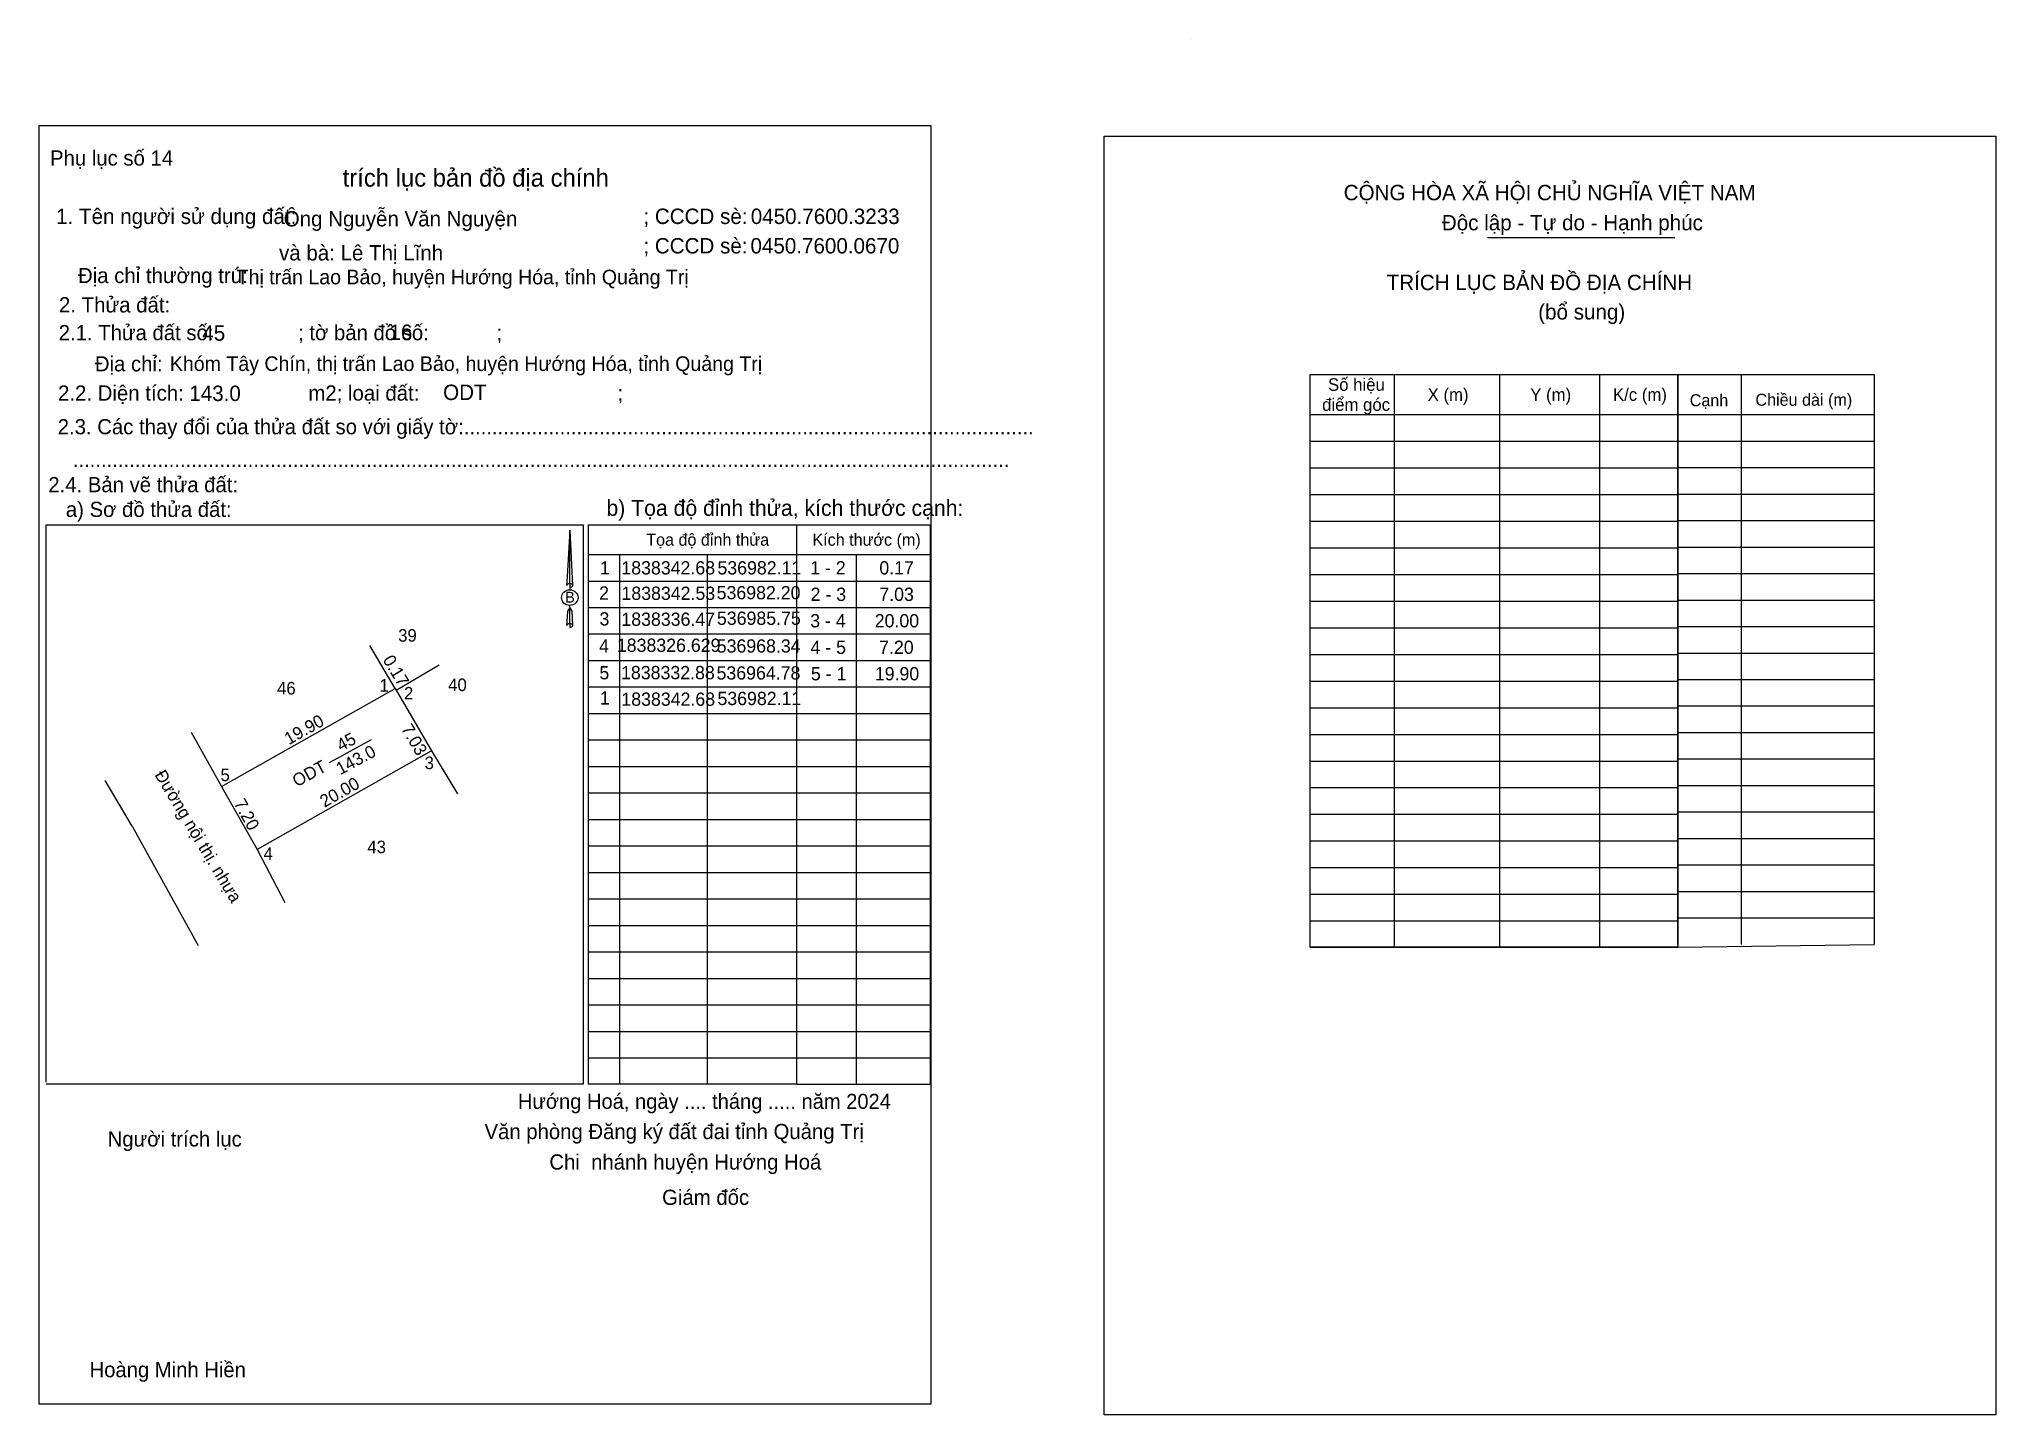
# Model space of a CAD drawing. Extents: x 536947 to 537142, y 1838270 to 1838408.
import ezdxf

# ---------------------------------------------------------------- set-up
doc = ezdxf.new("R2010")
doc.units = 0
for name, color, linetype in [('Level 1', 7, 'Continuous'), ('Level 10', 7, 'Continuous'), ('Level 13', 7, 'Continuous'), ('Level 23', 7, 'Continuous'), ('Level 27', 7, 'Continuous'), ('Level 3', 7, 'Continuous'), ('Level 36', 7, 'Continuous'), ('Level 40', 7, 'Continuous'), ('Level 42', 7, 'Continuous'), ('Level 49', 7, 'Continuous'), ('Level 52', 7, 'Continuous'), ('Level 53', 7, 'Continuous'), ('Level 6', 7, 'Continuous'), ('Level 63', 7, 'Continuous'), ('Level 9', 7, 'Continuous')]:
    doc.layers.add(name, color=color, linetype=linetype)

msp = doc.modelspace()

# ---------------------------------------------------------------- linework, layer by layer
at = {"layer": 'Level 1'}
for p, q in [((537061.63, 1838407.5), (537061.63, 1838407.5)), ((537091.14, 1838387.71), (537109.85, 1838387.71)), ((537116.48, 1838374.03), (537116.48, 1838317.14)), ((537110.14, 1838370.03), (537129.75, 1838370.03)), ((537110.14, 1838367.38), (537129.75, 1838367.38)), ((537110.14, 1838364.74), (537129.75, 1838364.74)), ((537110.14, 1838362.09), (537129.75, 1838362.09)), ((537022.2, 1838303.18), (537022.2, 1838359.01)), ((537022.2, 1838359.01), (537035.52, 1838359.01)), ((537035.52, 1838359.01), (537035.52, 1838303.18)), ((537110.14, 1838359.45), (537129.75, 1838359.45)), ((537001.44, 1838356.06), (537035.52, 1838356.06)), ((537028.12, 1838356.06), (537028.12, 1838303.18)), ((537110.14, 1838356.81), (537129.75, 1838356.81)), ((537110.14, 1838354.16), (537129.75, 1838354.16)), ((537001.37, 1838353.41), (537035.52, 1838353.41)), ((537001.37, 1838350.77), (537035.52, 1838350.77)), ((537110.14, 1838351.52), (537129.75, 1838351.52)), ((537001.37, 1838348.13), (537035.52, 1838348.13)), ((537110.14, 1838348.87), (537129.75, 1838348.87)), ((537110.14, 1838346.23), (537129.75, 1838346.23)), ((537001.37, 1838345.48), (537035.52, 1838345.48)), ((537001.37, 1838342.84), (537035.52, 1838342.84)), ((537110.14, 1838343.58), (537129.75, 1838343.58)), ((537110.14, 1838340.94), (537129.75, 1838340.94)), ((537001.37, 1838340.19), (537035.52, 1838340.19)), ((537001.37, 1838337.55), (537035.52, 1838337.55)), ((537110.14, 1838338.3), (537129.75, 1838338.3)), ((537001.37, 1838334.91), (537035.52, 1838334.91)), ((537110.14, 1838335.65), (537129.75, 1838335.65)), ((537110.14, 1838333.01), (537129.75, 1838333.01)), ((537001.37, 1838332.26), (537035.52, 1838332.26)), ((537001.37, 1838329.62), (537035.52, 1838329.62)), ((537110.14, 1838330.36), (537129.75, 1838330.36)), ((537001.37, 1838326.97), (537035.52, 1838326.97)), ((537110.14, 1838327.72), (537129.75, 1838327.72)), ((537110.14, 1838325.08), (537129.75, 1838325.08)), ((537001.37, 1838324.33), (537035.52, 1838324.33)), ((537001.37, 1838321.69), (537035.52, 1838321.69)), ((537110.14, 1838322.43), (537129.75, 1838322.43)), ((537001.37, 1838319.04), (537035.52, 1838319.04)), ((537110.14, 1838319.79), (537129.75, 1838319.79)), ((537110.14, 1838316.86), (537129.75, 1838317.14)), ((537001.37, 1838316.4), (537035.52, 1838316.4)), ((537001.37, 1838313.75), (537035.52, 1838313.75)), ((537001.37, 1838311.11), (537035.52, 1838311.11)), ((537001.37, 1838308.46), (537035.52, 1838308.46)), ((537001.37, 1838305.82), (537035.52, 1838305.82)), ((537022.2, 1838303.18), (537035.52, 1838303.18))]:
    msp.add_line(p, q, dxfattribs=at)
msp.add_lwpolyline([(537110.14, 1838317.14), (537110.14, 1838374.03), (537129.75, 1838374.03), (537129.75, 1838317.14)], dxfattribs=at)
at = {"layer": 'Level 10'}
for p, q in [((536964.79, 1838332.89), (536982.11, 1838342.68)), ((536982.11, 1838342.68), (536982.2, 1838342.53)), ((536982.2, 1838342.53), (536985.75, 1838336.47)), ((536961.75, 1838338.33), (536964.79, 1838332.89)), ((536985.75, 1838336.47), (536968.34, 1838326.63)), ((536955.86, 1838328.93), (536953.18, 1838333.52)), ((536964.79, 1838332.89), (536968.34, 1838326.63)), ((536968.34, 1838326.63), (536971.09, 1838321.33))]:
    msp.add_line(p, q, dxfattribs=at)
at = {"layer": 'Level 13'}
for points in [[(536946.58, 1838398.87), (537035.57, 1838398.87), (537035.57, 1838271.24), (536946.58, 1838271.24)], [(537052.89, 1838397.81), (537141.89, 1838397.81), (537141.89, 1838270.18), (537052.89, 1838270.18)]]:
    msp.add_lwpolyline(points, close=True, dxfattribs=at)
at = {"layer": 'Level 23'}
msp.add_line((536955.86, 1838328.93), (536962.44, 1838317.03), dxfattribs=at)
at = {"layer": 'Level 27'}
for p, q in [((536982.11, 1838342.68), (536979.58, 1838346.99)), ((536982.2, 1838342.53), (536986.51, 1838345.06)), ((536985.75, 1838336.47), (536988.32, 1838332.18))]:
    msp.add_line(p, q, dxfattribs=at)
at = {"layer": 'Level 3'}
for p, q in [((537061.63, 1838407.5), (537061.63, 1838407.5)), ((536947.26, 1838359.01), (537000.87, 1838359.01)), ((536947.26, 1838303.38), (536947.26, 1838359.01)), ((537000.87, 1838359.01), (537000.87, 1838303.18)), ((537001.37, 1838359.01), (537001.37, 1838303.18)), ((537001.37, 1838359.01), (537022.2, 1838359.01)), ((537004.52, 1838356.06), (537004.52, 1838303.18)), ((537013.27, 1838356.06), (537013.27, 1838303.18)), ((537000.87, 1838303.18), (536947.26, 1838303.18)), ((537022.2, 1838303.18), (537001.37, 1838303.18))]:
    msp.add_line(p, q, dxfattribs=at)
at = {"layer": 'Level 40'}
for p, q in [((536999.54, 1838358.5), (536999.29, 1838353.84)), ((536999.54, 1838358.5), (536999.82, 1838352.97)), ((536999.54, 1838358.5), (536999.82, 1838352.97)), ((536999.54, 1838353.16), (536999.54, 1838358.5)), ((536999.54, 1838358.5), (536999.82, 1838352.97)), ((536999.29, 1838353.84), (536999.23, 1838352.97)), ((536999.54, 1838353.16), (536999.54, 1838352.96)), ((536999.54, 1838352.96), (536999.54, 1838352.8)), ((536999.54, 1838352.8), (536999.54, 1838352.59)), ((536999.54, 1838352.8), (536999.54, 1838352.59)), ((536999.54, 1838352.8), (536999.54, 1838352.59)), ((536999.82, 1838352.97), (536999.82, 1838352.97)), ((536999.3, 1838350.42), (536999.29, 1838349.86)), ((536999.54, 1838350.73), (536999.3, 1838350.42)), ((536999.54, 1838350.73), (536999.54, 1838350.98)), ((536999.54, 1838350.73), (536999.54, 1838350.98)), ((536999.54, 1838350.73), (536999.54, 1838350.98)), ((536999.54, 1838350.73), (536999.76, 1838350.42)), ((536999.54, 1838350.73), (536999.76, 1838350.42)), ((536999.54, 1838350.73), (536999.76, 1838350.42)), ((536999.54, 1838349.17), (536999.54, 1838350.73)), ((536999.76, 1838350.42), (536999.82, 1838348.99)), ((536999.76, 1838350.42), (536999.82, 1838348.99)), ((536999.76, 1838350.42), (536999.82, 1838348.99)), ((536999.29, 1838349.86), (536999.23, 1838348.99)), ((536999.54, 1838349.17), (536999.54, 1838348.95)), ((536999.54, 1838348.95), (536999.54, 1838348.8)), ((536999.82, 1838348.99), (536999.82, 1838348.99))]:
    msp.add_line(p, q, dxfattribs=at)
msp.add_ellipse((536999.54, 1838351.76), major_axis=(0.822, 0), ratio=0.952727, dxfattribs=at)
for centre, start_param, end_param in [((536999.54, 1838352.97), 1.570796, 3.074452), ((536999.54, 1838352.97), 0.067141, 1.570796), ((536999.54, 1838352.97), 4.712389, 6.283185), ((536999.54, 1838348.97), 2.491069, 3.074278), ((536999.54, 1838348.97), 1.570796, 2.491069), ((536999.54, 1838348.97), 0.067141, 1.570796), ((536999.54, 1838348.97), 4.712389, 6.283185)]:
    msp.add_ellipse(centre, major_axis=(0.301, 0), ratio=0.614131, start_param=start_param, end_param=end_param, dxfattribs=at)
at = {"layer": 'Level 53'}
for p, q in [((536946.57, 1838398.87), (536946.57, 1838398.87)), ((537035.57, 1838271.24), (537035.57, 1838271.24))]:
    msp.add_line(p, q, dxfattribs=at)
at = {"layer": 'Level 63'}
for p, q in [((537081.84, 1838374.03), (537081.84, 1838316.86)), ((537092.34, 1838374.03), (537092.34, 1838316.86)), ((537102.34, 1838374.03), (537102.34, 1838316.86)), ((537073.44, 1838370.03), (537110.14, 1838370.03)), ((537073.44, 1838367.37), (537110.14, 1838367.37)), ((537073.44, 1838364.71), (537110.14, 1838364.71)), ((537073.44, 1838362.05), (537110.14, 1838362.05)), ((537073.44, 1838359.39), (537110.14, 1838359.39)), ((537073.44, 1838356.73), (537110.14, 1838356.73)), ((537073.44, 1838354.07), (537110.14, 1838354.07)), ((537073.44, 1838351.41), (537110.14, 1838351.41)), ((537073.44, 1838348.75), (537110.14, 1838348.75)), ((537073.44, 1838346.09), (537110.14, 1838346.09)), ((537073.44, 1838343.43), (537110.14, 1838343.43)), ((537073.44, 1838340.77), (537110.14, 1838340.77)), ((537073.44, 1838338.11), (537110.14, 1838338.11)), ((537073.44, 1838335.45), (537110.14, 1838335.45)), ((537073.44, 1838332.79), (537110.14, 1838332.79)), ((537073.44, 1838330.13), (537110.14, 1838330.13)), ((537073.44, 1838327.47), (537110.14, 1838327.47)), ((537073.44, 1838324.81), (537110.14, 1838324.81)), ((537073.44, 1838322.15), (537110.14, 1838322.15)), ((537073.44, 1838319.5), (537110.14, 1838319.5)), ((537073.44, 1838316.86), (537110.14, 1838316.86))]:
    msp.add_line(p, q, dxfattribs=at)
msp.add_lwpolyline([(537073.44, 1838374.03), (537110.14, 1838374.03), (537110.14, 1838316.86), (537073.44, 1838316.86)], close=True, dxfattribs=at)
at = {"layer": 'Level 9'}
msp.add_line((536975.54, 1838335.3), (536979.76, 1838337.59), dxfattribs=at)

# ---------------------------------------------------------------- texts
at = {"layer": 'Level 1'}
for s, height, p in [('Phụ lục số 14', 1.516, (536947.66, 1838394.88)), ('CỘNG HÒA XÃ HỘI CHỦ NGHĨA VIỆT NAM', 1.5372, (537076.79, 1838391.42)), ('1. Tên người sử dụng đất:', 1.5367, (536948.27, 1838389.05)), ('Ông Nguyễn Văn Nguyện', 1.53, (536970.99, 1838388.81)), ('; CCCD sè:', 1.537, (537006.89, 1838389.05)), ('0450.7600.3233', 1.5367, (537017.61, 1838389.05)), ('Độc lập - Tự do - Hạnh phúc', 1.5372, (537086.59, 1838388.42)), ('; CCCD sè:', 1.537, (537006.89, 1838386.11)), ('0450.7600.0670', 1.5367, (537017.58, 1838386.11)), ('và bà: Lê Thị Lĩnh', 1.53, (536970.52, 1838385.41)), ('Địa chỉ thường trú:', 1.5213, (536950.45, 1838383.15)), ('TRÍCH LỤC BẢN ĐỒ ĐỊA CHÍNH', 1.5372, (537081.08, 1838382.45)), ('2. Thửa đất:', 1.5246, (536948.55, 1838380.22)), ('(bổ sung)', 1.537, (537096.21, 1838379.52)), ('2.1. Thửa đất số:               ; tờ bản đồ số:            ;', 1.516, (536948.53, 1838377.45)), ('Địa chỉ:', 1.516, (536952.14, 1838374.34)), ('2.2. Diện tích:                      m2; loại đất:                                   ;', 1.5213, (536948.46, 1838371.42)), ('Cạnh', 1.204, (537111.33, 1838370.86)), ('Chiều dài (m)', 1.2041, (537117.89, 1838370.91)), ('2.3. Các thay đổi của thửa đất so với giấy tờ:.....................................................................................................', 1.51603, (536948.43, 1838368.06)), ('2.4. Bản vẽ thửa đất: ', 1.516, (536947.49, 1838362.28)), ('......................................................................................................................................................................', 1.51603, (536949.93, 1838364.78)), ('a) Sơ đồ thửa đất: ', 1.516, (536949.24, 1838359.81)), ('Tọa độ đỉnh thửa', 1.2041, (537007.17, 1838356.94)), ('Kích thước (m)', 1.2041, (537023.76, 1838356.94)), ('Hướng Hoá, ngày .... tháng ..... năm 2024', 1.5004, (536994.36, 1838300.73)), ('Văn phòng Đăng ký đất đai tỉnh Quảng Trị', 1.516, (536991.03, 1838297.71)), ('Người trích lục', 1.516, (536953.41, 1838296.97)), (' Chi  nhánh huyện Hướng Hoá', 1.516, (536996.94, 1838294.67)), (' Giám đốc', 1.519, (537008.19, 1838291.14)), ('Hoàng Minh Hiền', 1.5097, (536951.61, 1838273.94))]:
    msp.add_text(s, height=height, dxfattribs=at).set_placement(p)
at = {"layer": 'Level 10'}
msp.add_text('b) Tọa độ đỉnh thửa, kích thước cạnh:', height=1.5826, dxfattribs=at).set_placement((537003.2, 1838359.92))
at = {"layer": 'Level 13'}
for s, p in [('143.0', (536976.64, 1838334.02)), ('45', (536976.7, 1838336.38)), ('ODT', (536972.28, 1838332.82))]:
    msp.add_text(s, height=1.25, rotation=28.4362, dxfattribs=at).set_placement(p)
at = {"layer": 'Level 36'}
for s, p in [('39', (536982.41, 1838347.36)), ('46', (536970.32, 1838342.09)), ('40', (536987.4, 1838342.43)), ('43', (536979.33, 1838326.25))]:
    msp.add_text(s, height=1.25, dxfattribs=at).set_placement(p)
at = {"layer": 'Level 40'}
msp.add_text('B', height=1.08, dxfattribs=at).set_placement((536999.08, 1838351.26))
at = {"layer": 'Level 42'}
msp.add_text(' trích lục bản đồ địa chính', height=1.7786, dxfattribs=at).set_placement((536976.21, 1838392.78))
at = {"layer": 'Level 49'}
for s, rotation, p in [('0.17', 300.9638, (536980.83, 1838345.55)), ('19.90', 29.4813, (536971.5, 1838337.02)), ('7.03', 300.3621, (536982.66, 1838338.68)), ('Đường nội thị. nhựa', 300.9638, (536958.06, 1838334.08)), ('20.00', 29.477, (536975.05, 1838330.77)), ('7.20', 298.7375, (536965.97, 1838331.24))]:
    msp.add_text(s, height=1.25, rotation=rotation, dxfattribs=at).set_placement(p)
at = {"layer": 'Level 52'}
for s, height, p in [('1', 1.32, (537002.55, 1838354.07)), ('1838342.68', 1.324, (537004.69, 1838354.07)), ('536982.11', 1.324, (537014.28, 1838354.07)), ('1 - 2', 1.324, (537023.54, 1838354.07)), ('0.17', 1.324, (537030.44, 1838354.07)), ('2', 1.32, (537002.47, 1838351.56)), ('1838342.53', 1.324, (537004.7, 1838351.53)), ('536982.20', 1.324, (537014.2, 1838351.59)), ('2 - 3', 1.324, (537023.58, 1838351.43)), ('7.03', 1.324, (537030.44, 1838351.43)), ('3', 1.32, (537002.51, 1838348.98)), ('1838336.47', 1.324, (537004.69, 1838348.94)), ('536985.75', 1.324, (537014.23, 1838349.04)), ('3 - 4', 1.324, (537023.54, 1838348.79)), ('20.00', 1.324, (537029.98, 1838348.79)), ('4', 1.32, (537002.47, 1838346.27)), ('1838326.629', 1.3244, (537004.24, 1838346.34)), ('536968.34', 1.324, (537014.21, 1838346.27)), ('4 - 5', 1.324, (537023.57, 1838346.14)), ('7.20', 1.324, (537030.42, 1838346.14)), ('5', 1.32, (537002.5, 1838343.6)), ('1838332.88', 1.324, (537004.66, 1838343.61)), ('536964.78', 1.324, (537014.19, 1838343.58)), ('5 - 1', 1.324, (537023.61, 1838343.5)), ('19.90', 1.324, (537029.99, 1838343.5)), ('1', 1.32, (537002.55, 1838341.08)), ('1838342.68', 1.324, (537004.69, 1838340.96)), ('536982.11', 1.324, (537014.28, 1838341.03))]:
    msp.add_text(s, height=height, dxfattribs=at).set_placement(p)
at = {"layer": 'Level 6'}
for s, height, p in [('Thị trấn Lao Bảo, huyện Hướng Hóa, tỉnh Quảng Trị', 1.4599, (536966.29, 1838383.03)), ('45', 1.537, (536962.86, 1838377.4)), ('16', 1.537, (536981.54, 1838377.48)), ('Khóm Tây Chín, thị trấn Lao Bảo, huyện Hướng Hóa, tỉnh Quảng Trị', 1.4599, (536959.62, 1838374.38)), ('143.0', 1.537, (536961.56, 1838371.38)), ('ODT', 1.537, (536986.9, 1838371.48)), ('.', 1.24, (536982.98, 1838368.11))]:
    msp.add_text(s, height=height, dxfattribs=at).set_placement(p)
at = {"layer": 'Level 63'}
for s, p in [('Số hiệu', (537075.23, 1838372.4)), ('điểm góc', (537074.64, 1838370.4)), ('X (m)', (537085.17, 1838371.4)), ('Y (m)', (537095.41, 1838371.4)), ('K/c (m)', (537103.67, 1838371.4))]:
    msp.add_text(s, height=1.25, dxfattribs=at).set_placement(p)
at = {"layer": 'Level 9'}
for s, p in [('1', (536980.55, 1838342.38)), ('2', (536982.99, 1838341.59)), ('5', (536964.68, 1838333.44)), ('3', (536985.05, 1838334.64)), ('4', (536968.97, 1838325.58))]:
    msp.add_text(s, height=1.25, dxfattribs=at).set_placement(p)

doc.saveas('drawing.dxf')
